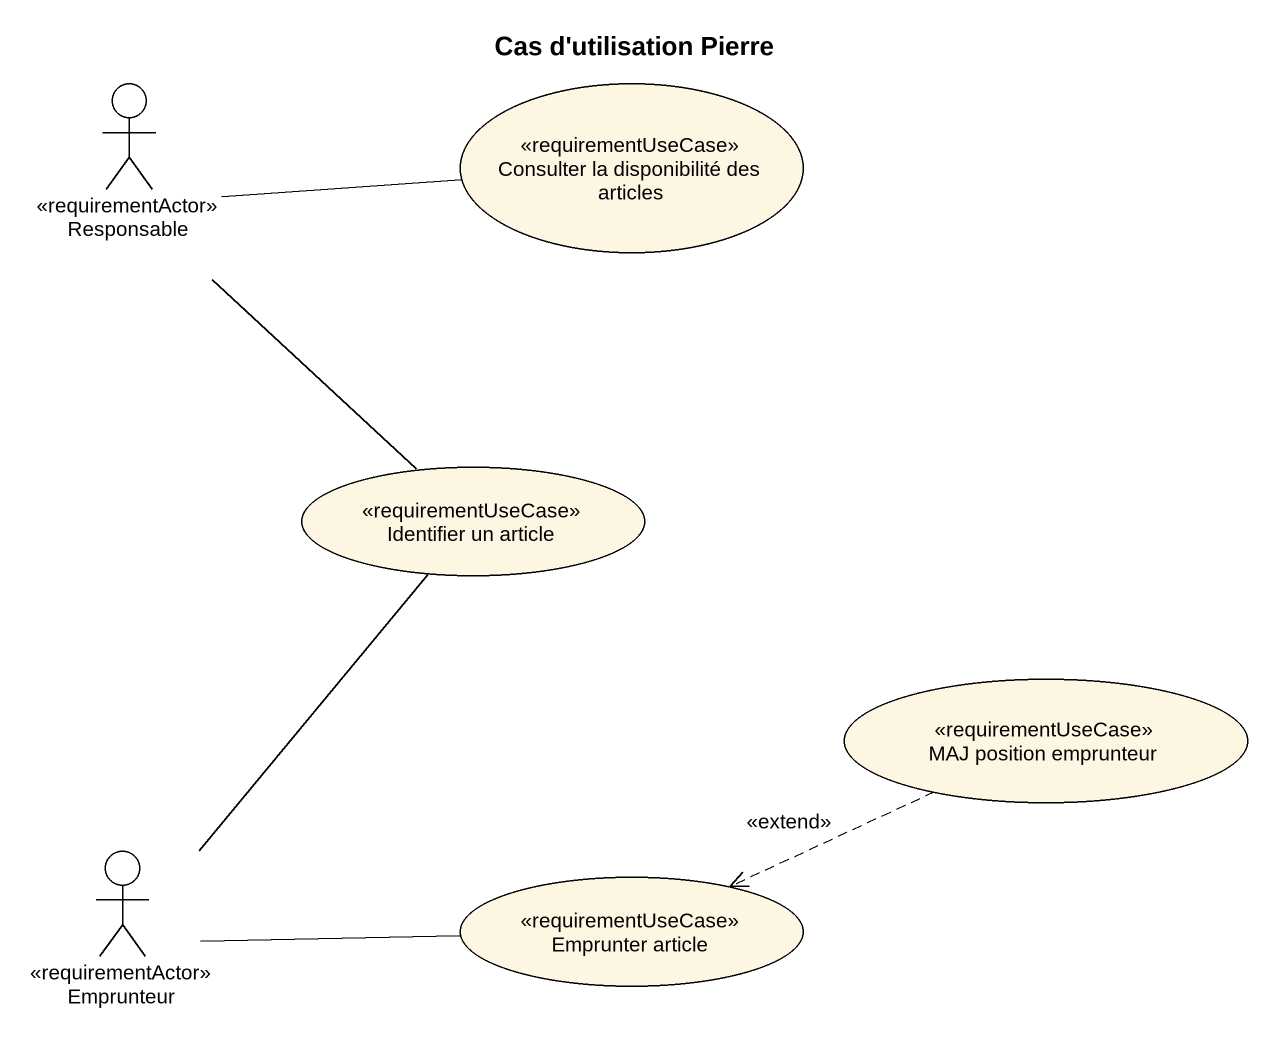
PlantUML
@startuml
title Cas d'utilisation Pierre
actor Responsable <<requirementActor>>
usecase "Consulter la disponibilité des articles" as Consulter_la_disponibilité <<requirementUseCase>>
usecase "Identifier un article" as Identifier_un_article <<requirementUseCase>>
usecase "MAJ position emprunteur" as MAJ_position_emprunteur <<requirementUseCase>>
actor Emprunteur <<requirementActor>>
usecase "Emprunter article" as Emprunter_article <<requirementUseCase>>
Responsable -right- Consulter_la_disponibilité
Responsable -- Identifier_un_article
MAJ_position_emprunteur .left.> Emprunter_article : <<extend>>
Emprunteur -up- Identifier_un_article
Emprunteur -right- Emprunter_article
@enduml
